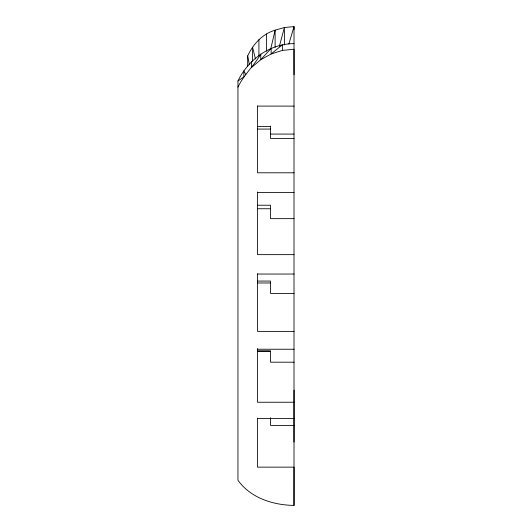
<?xml version="1.0" encoding="UTF-8"?>
<svg xmlns="http://www.w3.org/2000/svg" width="532" height="532" viewBox="0 0 532 532"><rect width="100%" height="100%" fill="white"/><g stroke="black" fill="none" stroke-linecap="round" stroke-linejoin="round"><path stroke-width="0.8" d="M294.01 442.045L294.05 390.142M294.01 43.624C269.923 43.677 248.065 59.637 237.95 81.037L237.95 480.236C250.512 497.945 273.089 505.134 294.01 505.4L294.05 467.143L257.535 467.143L257.535 418.125M270.642 49.296L275.124 30.164L284.394 27.518L294.01 26.6L294.05 29.366M279.34 46.364L284.394 27.518L284.394 44.967M288.849 44.03L294.01 26.6L294.01 505.4M247.679 66.646L247.679 55.9C253.119 44.196 262.442 33.895 275.124 30.164L275.124 47.341M237.95 87.142C243.756 74.892 254.07 65.775 260.76 54.045L260.76 59.717L251.55 67.498L251.55 61.705M237.95 81.037L243.856 76.874L243.856 70.783L245.797 74.613M282.379 50.414L271.16 53.958L260.76 59.717L271.16 48.332L271.16 53.958L282.379 44.814L282.379 50.414L294.01 49.217L294.05 74.613M257.535 106.101L294.05 106.101M257.535 126.436L270.542 126.436M257.535 129.077L270.542 129.077M270.542 134.071L294.05 134.071M294.05 138.513L270.542 138.513L270.542 126.084M294.05 172.794L257.535 172.794L257.535 105.928M257.535 192.544L294.05 192.544M257.535 205.226L270.542 205.226L270.542 218.645L294.05 218.645M257.535 208.737L270.542 208.737M294.05 254.642L257.535 254.642L257.535 191.932M257.535 274.04L294.05 274.04M257.535 281.069L270.542 281.069L270.542 293.425L294.05 293.425M257.535 282.971L270.542 282.971M294.05 331.389L257.535 331.389L257.535 273.754M257.535 349.231L294.05 349.231M257.535 350.987L270.542 350.987L270.542 362.192L294.05 362.192M257.535 351.173L270.542 351.173M294.05 402.239L257.535 402.239L257.535 348.507M257.535 418.405L294.05 418.405M294.05 425.447L270.542 425.447L270.542 417.693M255.453 58.972L252.56 47.195L252.56 61.12M247.679 55.9L249.415 64.724M266.532 33.988L266.532 51.232M258.918 39.607L258.918 55.946"/></g></svg>
